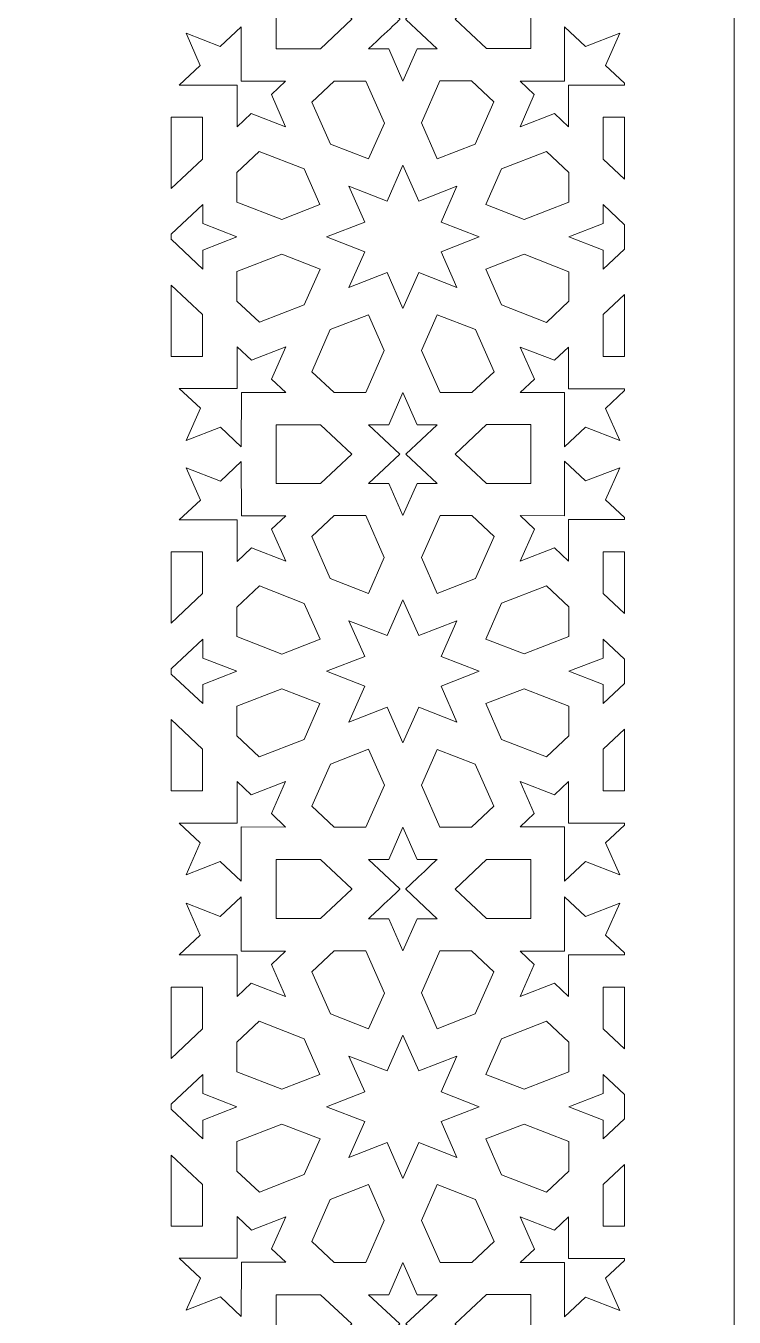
# Model space of a CAD drawing. Header units: millimetres. Extents: x -167 to 167, y -425 to 425.
# Drawn here: x 64.3 to 167, y 95.7 to 282.9 of the extents above; entities that cross this region are included whole.
import ezdxf

# ---------------------------------------------------------------- set-up
doc = ezdxf.new("R2010")
doc.units = ezdxf.units.MM
doc.header["$MEASUREMENT"] = 0
doc.layers.add('Layer 1', color=18, linetype='Continuous', true_color=0x000000)

msp = doc.modelspace()

# ---------------------------------------------------------------- linework, layer by layer
at = {"layer": 'Layer 1', "color": 250, "lineweight": 9, "true_color": 0x333333}
msp.add_lwpolyline([(-167.02, -424.72), (167.02, -424.72), (167.02, 424.72), (-167.02, 424.72)], close=True, dxfattribs=at)
for points, knots in [([(116.94, 287.99), (116.94, 287.99), (118.99, 292.47), (118.99, 292.47), (118.99, 292.47), (121.05, 287.99), (121.05, 287.99), (121.05, 287.99), (123.97, 287.99), (123.97, 287.99), (123.97, 287.99), (119.42, 283.89), (119.42, 283.89), (119.42, 283.89), (119.45, 283.86), (119.45, 283.86), (119.45, 283.86), (119.42, 283.83), (119.42, 283.83), (119.42, 283.83), (123.97, 279.56), (123.97, 279.56), (123.97, 279.56), (121.05, 279.56), (121.05, 279.56), (121.05, 279.56), (118.99, 274.9), (118.99, 274.9), (118.99, 274.9), (116.94, 279.56), (116.94, 279.56), (116.94, 279.56), (114.02, 279.56), (114.02, 279.56), (114.02, 279.56), (118.57, 283.83), (118.58, 283.83), (118.58, 283.83), (118.55, 283.86), (118.55, 283.86), (118.55, 283.86), (118.58, 283.89), (118.57, 283.89), (118.57, 283.89), (114.02, 287.99), (114.02, 287.99), (114.02, 287.99), (116.94, 287.99), (116.94, 287.99)], [0, 0, 0, 0, 0.045455, 0.045455, 0.045455, 0.090909, 0.090909, 0.090909, 0.136364, 0.136364, 0.136364, 0.272727, 0.272727, 0.272727, 0.318182, 0.318182, 0.318182, 0.454545, 0.454545, 0.454545, 0.5, 0.5, 0.5, 0.545455, 0.545455, 0.545455, 0.590909, 0.590909, 0.590909, 0.636364, 0.636364, 0.636364, 0.681818, 0.681818, 0.681818, 0.772727, 0.772727, 0.772727, 0.818182, 0.818182, 0.818182, 0.909091, 0.909091, 0.909091, 0.954545, 0.954545, 0.954545, 1, 1, 1, 1]), ([(107.07, 287.99), (107.07, 287.99), (111.61, 283.89), (111.61, 283.89), (111.61, 283.89), (111.58, 283.86), (111.58, 283.86), (111.58, 283.86), (111.61, 283.84), (111.61, 283.84), (111.61, 283.84), (107.07, 279.56), (107.07, 279.56), (107.07, 279.56), (100.62, 279.56), (100.62, 279.56), (100.62, 279.56), (100.62, 287.99), (100.62, 287.99), (100.62, 287.99), (107.07, 287.99), (107.07, 287.99)], [0, 0, 0, 0, 0.142857, 0.142857, 0.142857, 0.285714, 0.285714, 0.285714, 0.428571, 0.428571, 0.428571, 0.571429, 0.571429, 0.571429, 0.714286, 0.714286, 0.714286, 0.857143, 0.857143, 0.857143, 1, 1, 1, 1]), ([(131.11, 287.97), (131.11, 287.97), (137.56, 287.97), (137.56, 287.97), (137.56, 287.97), (137.56, 279.59), (137.56, 279.59), (137.56, 279.59), (131.11, 279.59), (131.11, 279.59), (131.11, 279.59), (126.57, 283.86), (126.57, 283.86), (126.57, 283.86), (131.11, 287.97), (131.11, 287.97)], [0, 0, 0, 0, 0.2, 0.2, 0.2, 0.4, 0.4, 0.4, 0.6, 0.6, 0.6, 0.8, 0.8, 0.8, 1, 1, 1, 1]), ([(89.61, 277.16), (89.61, 277.16), (87.56, 281.83), (87.56, 281.83), (87.56, 281.83), (92.52, 279.89), (92.52, 279.89), (92.52, 279.89), (95.56, 282.74), (95.56, 282.74), (95.56, 282.74), (95.57, 274.87), (95.57, 274.87), (95.57, 274.87), (102, 274.87), (102, 274.87), (102, 274.87), (99.94, 272.94), (99.94, 272.94), (99.94, 272.94), (102, 268.27), (102, 268.27), (102, 268.27), (97.03, 270.21), (97.03, 270.21), (97.03, 270.21), (94.97, 268.27), (94.97, 268.27), (94.97, 268.27), (94.97, 274.31), (94.97, 274.31), (94.97, 274.31), (86.57, 274.3), (86.57, 274.3), (86.57, 274.3), (89.61, 277.16), (89.61, 277.16)], [0, 0, 0, 0, 0.083333, 0.083333, 0.083333, 0.166667, 0.166667, 0.166667, 0.25, 0.25, 0.25, 0.333333, 0.333333, 0.333333, 0.416667, 0.416667, 0.416667, 0.5, 0.5, 0.5, 0.583333, 0.583333, 0.583333, 0.666667, 0.666667, 0.666667, 0.75, 0.75, 0.75, 0.833333, 0.833333, 0.833333, 0.916667, 0.916667, 0.916667, 1, 1, 1, 1]), ([(142.43, 274.87), (142.43, 274.87), (142.43, 282.74), (142.43, 282.74), (142.43, 282.74), (145.47, 279.89), (145.47, 279.89), (145.47, 279.89), (150.44, 281.82), (150.44, 281.82), (150.44, 281.82), (148.38, 277.16), (148.38, 277.16), (148.38, 277.16), (151.12, 274.59), (151.12, 274.59), (151.12, 274.59), (151.12, 274.3), (151.12, 274.3), (151.12, 274.3), (143.02, 274.3), (143.02, 274.3), (143.02, 274.3), (143.03, 268.27), (143.03, 268.27), (143.03, 268.27), (140.96, 270.2), (140.96, 270.2), (140.96, 270.2), (136, 268.27), (136, 268.27), (136, 268.27), (138.05, 272.93), (138.05, 272.93), (138.05, 272.93), (135.99, 274.87), (135.99, 274.87), (135.99, 274.87), (142.43, 274.87), (142.43, 274.87)], [0, 0, 0, 0, 0.076923, 0.076923, 0.076923, 0.153846, 0.153846, 0.153846, 0.230769, 0.230769, 0.230769, 0.307692, 0.307692, 0.307692, 0.384615, 0.384615, 0.384615, 0.461538, 0.461538, 0.461538, 0.538462, 0.538462, 0.538462, 0.615385, 0.615385, 0.615385, 0.692308, 0.692308, 0.692308, 0.769231, 0.769231, 0.769231, 0.846154, 0.846154, 0.846154, 0.923077, 0.923077, 0.923077, 1, 1, 1, 1]), ([(109.03, 274.88), (109.03, 274.88), (113.63, 274.88), (113.63, 274.88), (113.63, 274.88), (116.32, 268.78), (116.32, 268.78), (116.32, 268.78), (114.03, 263.6), (114.03, 263.6), (114.03, 263.6), (108.5, 265.75), (108.5, 265.75), (108.5, 265.75), (105.8, 271.85), (105.8, 271.85), (105.8, 271.85), (109.03, 274.88), (109.03, 274.88)], [0, 0, 0, 0, 0.166667, 0.166667, 0.166667, 0.333333, 0.333333, 0.333333, 0.5, 0.5, 0.5, 0.666667, 0.666667, 0.666667, 0.833333, 0.833333, 0.833333, 1, 1, 1, 1]), ([(124.37, 274.92), (124.37, 274.92), (128.94, 274.92), (128.94, 274.92), (128.94, 274.92), (132.19, 271.87), (132.19, 271.87), (132.19, 271.87), (129.5, 265.76), (129.5, 265.76), (129.5, 265.76), (123.98, 263.62), (123.98, 263.62), (123.98, 263.62), (121.68, 268.82), (121.68, 268.82), (121.68, 268.82), (124.37, 274.92), (124.37, 274.92)], [0, 0, 0, 0, 0.166667, 0.166667, 0.166667, 0.333333, 0.333333, 0.333333, 0.5, 0.5, 0.5, 0.666667, 0.666667, 0.666667, 0.833333, 0.833333, 0.833333, 1, 1, 1, 1]), ([(89.97, 269.64), (89.97, 269.64), (89.97, 263.58), (89.97, 263.58), (89.97, 263.58), (85.42, 259.31), (85.42, 259.31), (85.42, 259.31), (85.42, 269.64), (85.42, 269.64), (85.42, 269.64), (89.97, 269.64), (89.97, 269.64)], [0, 0, 0, 0, 0.25, 0.25, 0.25, 0.5, 0.5, 0.5, 0.75, 0.75, 0.75, 1, 1, 1, 1]), ([(151.12, 269.64), (151.12, 269.64), (151.12, 260.68), (151.12, 260.68), (151.12, 260.68), (148.02, 263.58), (148.02, 263.58), (148.02, 263.58), (148.02, 269.64), (148.02, 269.64), (148.02, 269.64), (151.12, 269.64), (151.12, 269.64)], [0, 0, 0, 0, 0.25, 0.25, 0.25, 0.5, 0.5, 0.5, 0.75, 0.75, 0.75, 1, 1, 1, 1]), ([(98.19, 264.69), (98.19, 264.69), (104.68, 262.17), (104.68, 262.17), (104.68, 262.17), (106.97, 256.98), (106.97, 256.98), (106.97, 256.98), (101.43, 254.83), (101.43, 254.83), (101.43, 254.83), (94.94, 257.35), (94.94, 257.35), (94.94, 257.35), (94.94, 261.64), (94.94, 261.64), (94.94, 261.64), (98.19, 264.69), (98.19, 264.69)], [0, 0, 0, 0, 0.166667, 0.166667, 0.166667, 0.333333, 0.333333, 0.333333, 0.5, 0.5, 0.5, 0.666667, 0.666667, 0.666667, 0.833333, 0.833333, 0.833333, 1, 1, 1, 1]), ([(133.31, 262.17), (133.31, 262.17), (139.81, 264.7), (139.81, 264.7), (139.81, 264.7), (143.06, 261.65), (143.06, 261.65), (143.06, 261.65), (143.06, 257.36), (143.06, 257.36), (143.06, 257.36), (136.56, 254.83), (136.56, 254.83), (136.56, 254.83), (131.02, 256.99), (131.02, 256.99), (131.02, 256.99), (133.31, 262.17), (133.31, 262.17)], [0, 0, 0, 0, 0.166667, 0.166667, 0.166667, 0.333333, 0.333333, 0.333333, 0.5, 0.5, 0.5, 0.666667, 0.666667, 0.666667, 0.833333, 0.833333, 0.833333, 1, 1, 1, 1]), ([(113.47, 254.46), (113.47, 254.46), (111.18, 259.65), (111.18, 259.65), (111.18, 259.65), (116.71, 257.5), (116.71, 257.5), (116.71, 257.5), (119, 262.69), (119, 262.69), (119, 262.69), (121.29, 257.5), (121.29, 257.5), (121.29, 257.5), (126.82, 259.65), (126.82, 259.65), (126.82, 259.65), (124.53, 254.46), (124.53, 254.46), (124.53, 254.46), (130.06, 252.31), (130.06, 252.31), (130.06, 252.31), (124.54, 250.16), (124.54, 250.16), (124.54, 250.16), (126.83, 244.97), (126.83, 244.97), (126.83, 244.97), (121.29, 247.12), (121.29, 247.12), (121.29, 247.12), (119, 241.92), (119, 241.92), (119, 241.92), (116.71, 247.12), (116.71, 247.12), (116.71, 247.12), (111.18, 244.97), (111.18, 244.97), (111.18, 244.97), (113.47, 250.16), (113.47, 250.16), (113.47, 250.16), (107.94, 252.31), (107.94, 252.31), (107.94, 252.31), (113.47, 254.46), (113.47, 254.46)], [0, 0, 0, 0, 0.0625, 0.0625, 0.0625, 0.125, 0.125, 0.125, 0.1875, 0.1875, 0.1875, 0.25, 0.25, 0.25, 0.3125, 0.3125, 0.3125, 0.375, 0.375, 0.375, 0.4375, 0.4375, 0.4375, 0.5, 0.5, 0.5, 0.5625, 0.5625, 0.5625, 0.625, 0.625, 0.625, 0.6875, 0.6875, 0.6875, 0.75, 0.75, 0.75, 0.8125, 0.8125, 0.8125, 0.875, 0.875, 0.875, 0.9375, 0.9375, 0.9375, 1, 1, 1, 1]), ([(85.43, 252.7), (85.43, 252.7), (89.98, 256.98), (89.98, 256.98), (89.98, 256.98), (89.98, 254.24), (89.98, 254.24), (89.98, 254.24), (94.95, 252.31), (94.95, 252.31), (94.95, 252.31), (89.98, 250.38), (89.98, 250.38), (89.98, 250.38), (89.98, 247.64), (89.98, 247.64), (89.98, 247.64), (85.44, 251.91), (85.44, 251.91), (85.44, 251.91), (85.42, 251.9), (85.42, 251.9), (85.42, 251.9), (85.42, 252.72), (85.42, 252.72), (85.42, 252.72), (85.43, 252.7), (85.43, 252.7)], [0, 0, 0, 0, 0.111111, 0.111111, 0.111111, 0.222222, 0.222222, 0.222222, 0.333333, 0.333333, 0.333333, 0.444444, 0.444444, 0.444444, 0.555556, 0.555556, 0.555556, 0.666667, 0.666667, 0.666667, 0.777778, 0.777778, 0.777778, 0.888889, 0.888889, 0.888889, 1, 1, 1, 1]), ([(148.03, 254.24), (148.03, 254.24), (148.03, 256.98), (148.03, 256.98), (148.03, 256.98), (151.12, 254.07), (151.12, 254.07), (151.12, 254.07), (151.12, 250.54), (151.12, 250.54), (151.12, 250.54), (148.03, 247.64), (148.03, 247.64), (148.03, 247.64), (148.03, 250.38), (148.03, 250.38), (148.03, 250.38), (143.06, 252.31), (143.06, 252.31), (143.06, 252.31), (148.03, 254.24), (148.03, 254.24)], [0, 0, 0, 0, 0.142857, 0.142857, 0.142857, 0.285714, 0.285714, 0.285714, 0.428571, 0.428571, 0.428571, 0.571429, 0.571429, 0.571429, 0.714286, 0.714286, 0.714286, 0.857143, 0.857143, 0.857143, 1, 1, 1, 1]), ([(101.45, 249.79), (101.45, 249.79), (106.99, 247.64), (106.99, 247.64), (106.99, 247.64), (104.7, 242.46), (104.7, 242.46), (104.7, 242.46), (98.2, 239.93), (98.2, 239.93), (98.2, 239.93), (94.95, 242.98), (94.95, 242.98), (94.95, 242.98), (94.95, 247.27), (94.95, 247.27), (94.95, 247.27), (101.45, 249.79), (101.45, 249.79)], [0, 0, 0, 0, 0.166667, 0.166667, 0.166667, 0.333333, 0.333333, 0.333333, 0.5, 0.5, 0.5, 0.666667, 0.666667, 0.666667, 0.833333, 0.833333, 0.833333, 1, 1, 1, 1]), ([(136.56, 249.78), (136.56, 249.78), (143.06, 247.25), (143.06, 247.25), (143.06, 247.25), (143.06, 242.97), (143.06, 242.97), (143.06, 242.97), (139.81, 239.91), (139.81, 239.91), (139.81, 239.91), (133.31, 242.44), (133.31, 242.44), (133.31, 242.44), (131.02, 247.63), (131.02, 247.63), (131.02, 247.63), (136.56, 249.78), (136.56, 249.78)], [0, 0, 0, 0, 0.166667, 0.166667, 0.166667, 0.333333, 0.333333, 0.333333, 0.5, 0.5, 0.5, 0.666667, 0.666667, 0.666667, 0.833333, 0.833333, 0.833333, 1, 1, 1, 1]), ([(89.97, 241.03), (89.97, 241.03), (89.97, 234.97), (89.97, 234.97), (89.97, 234.97), (85.42, 234.97), (85.42, 234.97), (85.42, 234.97), (85.42, 245.3), (85.42, 245.3), (85.42, 245.3), (89.97, 241.03), (89.97, 241.03)], [0, 0, 0, 0, 0.25, 0.25, 0.25, 0.5, 0.5, 0.5, 0.75, 0.75, 0.75, 1, 1, 1, 1]), ([(151.12, 243.93), (151.12, 243.93), (151.12, 234.97), (151.12, 234.97), (151.12, 234.97), (148.02, 234.97), (148.02, 234.97), (148.02, 234.97), (148.02, 241.03), (148.02, 241.03), (148.02, 241.03), (151.12, 243.93), (151.12, 243.93)], [0, 0, 0, 0, 0.25, 0.25, 0.25, 0.5, 0.5, 0.5, 0.75, 0.75, 0.75, 1, 1, 1, 1]), ([(108.48, 238.86), (108.48, 238.86), (114.02, 241.01), (114.02, 241.01), (114.02, 241.01), (116.31, 235.83), (116.31, 235.83), (116.31, 235.83), (113.62, 229.73), (113.62, 229.73), (113.62, 229.73), (109.02, 229.73), (109.02, 229.73), (109.02, 229.73), (105.79, 232.76), (105.79, 232.76), (105.79, 232.76), (108.48, 238.86), (108.48, 238.86)], [0, 0, 0, 0, 0.166667, 0.166667, 0.166667, 0.333333, 0.333333, 0.333333, 0.5, 0.5, 0.5, 0.666667, 0.666667, 0.666667, 0.833333, 0.833333, 0.833333, 1, 1, 1, 1]), ([(123.98, 241.01), (123.98, 241.01), (129.51, 238.86), (129.51, 238.86), (129.51, 238.86), (132.21, 232.76), (132.21, 232.76), (132.21, 232.76), (128.98, 229.73), (128.98, 229.73), (128.98, 229.73), (124.38, 229.73), (124.38, 229.73), (124.38, 229.73), (121.69, 235.83), (121.69, 235.83), (121.69, 235.83), (123.98, 241.01), (123.98, 241.01)], [0, 0, 0, 0, 0.166667, 0.166667, 0.166667, 0.333333, 0.333333, 0.333333, 0.5, 0.5, 0.5, 0.666667, 0.666667, 0.666667, 0.833333, 0.833333, 0.833333, 1, 1, 1, 1]), ([(94.99, 230.33), (94.99, 230.33), (94.99, 236.37), (94.99, 236.37), (94.99, 236.37), (97.05, 234.43), (97.05, 234.43), (97.05, 234.43), (102.02, 236.36), (102.02, 236.36), (102.02, 236.36), (99.96, 231.7), (99.96, 231.7), (99.96, 231.7), (102.02, 229.76), (102.02, 229.76), (102.02, 229.76), (95.59, 229.77), (95.59, 229.77), (95.59, 229.77), (95.58, 221.89), (95.58, 221.89), (95.58, 221.89), (92.55, 224.74), (92.55, 224.74), (92.55, 224.74), (87.58, 222.81), (87.58, 222.81), (87.58, 222.81), (89.64, 227.47), (89.64, 227.47), (89.64, 227.47), (86.59, 230.33), (86.59, 230.33), (86.59, 230.33), (94.99, 230.33), (94.99, 230.33)], [0, 0, 0, 0, 0.083333, 0.083333, 0.083333, 0.166667, 0.166667, 0.166667, 0.25, 0.25, 0.25, 0.333333, 0.333333, 0.333333, 0.416667, 0.416667, 0.416667, 0.5, 0.5, 0.5, 0.583333, 0.583333, 0.583333, 0.666667, 0.666667, 0.666667, 0.75, 0.75, 0.75, 0.833333, 0.833333, 0.833333, 0.916667, 0.916667, 0.916667, 1, 1, 1, 1]), ([(138.06, 231.67), (138.06, 231.67), (136, 236.34), (136, 236.34), (136, 236.34), (140.97, 234.41), (140.97, 234.41), (140.97, 234.41), (143.03, 236.34), (143.03, 236.34), (143.03, 236.34), (143.03, 230.3), (143.03, 230.3), (143.03, 230.3), (151.12, 230.3), (151.12, 230.3), (151.12, 230.3), (151.12, 230.02), (151.12, 230.02), (151.12, 230.02), (148.38, 227.44), (148.38, 227.44), (148.38, 227.44), (150.43, 222.78), (150.43, 222.78), (150.43, 222.78), (145.47, 224.71), (145.47, 224.71), (145.47, 224.71), (142.42, 221.85), (142.42, 221.85), (142.42, 221.85), (142.43, 229.74), (142.43, 229.74), (142.43, 229.74), (136, 229.74), (136, 229.74), (136, 229.74), (138.06, 231.67), (138.06, 231.67)], [0, 0, 0, 0, 0.076923, 0.076923, 0.076923, 0.153846, 0.153846, 0.153846, 0.230769, 0.230769, 0.230769, 0.307692, 0.307692, 0.307692, 0.384615, 0.384615, 0.384615, 0.461538, 0.461538, 0.461538, 0.538462, 0.538462, 0.538462, 0.615385, 0.615385, 0.615385, 0.692308, 0.692308, 0.692308, 0.769231, 0.769231, 0.769231, 0.846154, 0.846154, 0.846154, 0.923077, 0.923077, 0.923077, 1, 1, 1, 1]), ([(116.94, 225.06), (116.94, 225.06), (118.99, 229.73), (118.99, 229.73), (118.99, 229.73), (121.05, 225.06), (121.05, 225.06), (121.05, 225.06), (123.97, 225.06), (123.97, 225.06), (123.97, 225.06), (119.44, 220.82), (119.44, 220.82), (119.44, 220.82), (123.97, 216.57), (123.97, 216.57), (123.97, 216.57), (121.05, 216.57), (121.05, 216.57), (121.05, 216.57), (118.99, 211.91), (118.99, 211.91), (118.99, 211.91), (116.94, 216.57), (116.94, 216.57), (116.94, 216.57), (114.02, 216.57), (114.02, 216.57), (114.02, 216.57), (118.55, 220.82), (118.55, 220.82), (118.55, 220.82), (114.02, 225.06), (114.02, 225.06), (114.02, 225.06), (116.94, 225.06), (116.94, 225.06)], [0, 0, 0, 0, 0.083333, 0.083333, 0.083333, 0.166667, 0.166667, 0.166667, 0.25, 0.25, 0.25, 0.333333, 0.333333, 0.333333, 0.416667, 0.416667, 0.416667, 0.5, 0.5, 0.5, 0.583333, 0.583333, 0.583333, 0.666667, 0.666667, 0.666667, 0.75, 0.75, 0.75, 0.833333, 0.833333, 0.833333, 0.916667, 0.916667, 0.916667, 1, 1, 1, 1]), ([(107.07, 225.06), (107.07, 225.06), (111.59, 220.82), (111.59, 220.82), (111.59, 220.82), (107.07, 216.57), (107.07, 216.57), (107.07, 216.57), (100.61, 216.57), (100.61, 216.57), (100.61, 216.57), (100.61, 225.06), (100.61, 225.06), (100.61, 225.06), (107.07, 225.06), (107.07, 225.06)], [0, 0, 0, 0, 0.2, 0.2, 0.2, 0.4, 0.4, 0.4, 0.6, 0.6, 0.6, 0.8, 0.8, 0.8, 1, 1, 1, 1]), ([(131.1, 225.09), (131.1, 225.09), (137.55, 225.09), (137.55, 225.09), (137.55, 225.09), (137.55, 216.55), (137.55, 216.55), (137.55, 216.55), (131.1, 216.55), (131.1, 216.55), (131.1, 216.55), (126.56, 220.81), (126.56, 220.81), (126.56, 220.81), (126.57, 220.82), (126.56, 220.82), (126.56, 220.82), (131.1, 225.09), (131.1, 225.09)], [0, 0, 0, 0, 0.142857, 0.142857, 0.142857, 0.285714, 0.285714, 0.285714, 0.428571, 0.428571, 0.428571, 0.571429, 0.571429, 0.571429, 0.857143, 0.857143, 0.857143, 1, 1, 1, 1]), ([(89.64, 214.16), (89.64, 214.16), (87.58, 218.83), (87.58, 218.83), (87.58, 218.83), (92.55, 216.89), (92.55, 216.89), (92.55, 216.89), (95.58, 219.75), (95.58, 219.75), (95.58, 219.75), (95.59, 211.87), (95.59, 211.87), (95.59, 211.87), (102.02, 211.87), (102.02, 211.87), (102.02, 211.87), (99.96, 209.94), (99.96, 209.94), (99.96, 209.94), (102.02, 205.28), (102.02, 205.28), (102.02, 205.28), (97.05, 207.21), (97.05, 207.21), (97.05, 207.21), (94.99, 205.27), (94.99, 205.27), (94.99, 205.27), (94.99, 211.31), (94.99, 211.31), (94.99, 211.31), (86.59, 211.3), (86.59, 211.3), (86.59, 211.3), (89.64, 214.16), (89.64, 214.16)], [0, 0, 0, 0, 0.083333, 0.083333, 0.083333, 0.166667, 0.166667, 0.166667, 0.25, 0.25, 0.25, 0.333333, 0.333333, 0.333333, 0.416667, 0.416667, 0.416667, 0.5, 0.5, 0.5, 0.583333, 0.583333, 0.583333, 0.666667, 0.666667, 0.666667, 0.75, 0.75, 0.75, 0.833333, 0.833333, 0.833333, 0.916667, 0.916667, 0.916667, 1, 1, 1, 1]), ([(142.43, 211.89), (142.43, 211.89), (142.42, 219.78), (142.42, 219.78), (142.42, 219.78), (145.47, 216.92), (145.47, 216.92), (145.47, 216.92), (150.43, 218.85), (150.43, 218.85), (150.43, 218.85), (148.38, 214.19), (148.38, 214.19), (148.38, 214.19), (151.12, 211.62), (151.12, 211.62), (151.12, 211.62), (151.12, 211.34), (151.12, 211.34), (151.12, 211.34), (143.03, 211.33), (143.03, 211.33), (143.03, 211.33), (143.03, 205.29), (143.03, 205.29), (143.03, 205.29), (140.97, 207.23), (140.97, 207.23), (140.97, 207.23), (136, 205.3), (136, 205.3), (136, 205.3), (138.06, 209.96), (138.06, 209.96), (138.06, 209.96), (136, 211.9), (136, 211.9), (136, 211.9), (142.43, 211.89), (142.43, 211.89)], [0, 0, 0, 0, 0.076923, 0.076923, 0.076923, 0.153846, 0.153846, 0.153846, 0.230769, 0.230769, 0.230769, 0.307692, 0.307692, 0.307692, 0.384615, 0.384615, 0.384615, 0.461538, 0.461538, 0.461538, 0.538462, 0.538462, 0.538462, 0.615385, 0.615385, 0.615385, 0.692308, 0.692308, 0.692308, 0.769231, 0.769231, 0.769231, 0.846154, 0.846154, 0.846154, 0.923077, 0.923077, 0.923077, 1, 1, 1, 1]), ([(109.02, 211.91), (109.02, 211.91), (113.62, 211.91), (113.62, 211.91), (113.62, 211.91), (116.31, 205.81), (116.31, 205.81), (116.31, 205.81), (114.02, 200.62), (114.02, 200.62), (114.02, 200.62), (108.48, 202.78), (108.48, 202.78), (108.48, 202.78), (105.79, 208.88), (105.79, 208.88), (105.79, 208.88), (109.02, 211.91), (109.02, 211.91)], [0, 0, 0, 0, 0.166667, 0.166667, 0.166667, 0.333333, 0.333333, 0.333333, 0.5, 0.5, 0.5, 0.666667, 0.666667, 0.666667, 0.833333, 0.833333, 0.833333, 1, 1, 1, 1]), ([(124.38, 211.91), (124.38, 211.91), (128.98, 211.91), (128.98, 211.91), (128.98, 211.91), (132.21, 208.88), (132.21, 208.88), (132.21, 208.88), (129.51, 202.78), (129.51, 202.78), (129.51, 202.78), (123.98, 200.62), (123.98, 200.62), (123.98, 200.62), (121.69, 205.81), (121.69, 205.81), (121.69, 205.81), (124.38, 211.91), (124.38, 211.91)], [0, 0, 0, 0, 0.166667, 0.166667, 0.166667, 0.333333, 0.333333, 0.333333, 0.5, 0.5, 0.5, 0.666667, 0.666667, 0.666667, 0.833333, 0.833333, 0.833333, 1, 1, 1, 1]), ([(89.97, 206.67), (89.97, 206.67), (89.97, 200.6), (89.97, 200.6), (89.97, 200.6), (85.42, 196.33), (85.42, 196.33), (85.42, 196.33), (85.42, 206.67), (85.42, 206.67), (85.42, 206.67), (89.97, 206.67), (89.97, 206.67)], [0, 0, 0, 0, 0.25, 0.25, 0.25, 0.5, 0.5, 0.5, 0.75, 0.75, 0.75, 1, 1, 1, 1]), ([(151.12, 206.67), (151.12, 206.67), (151.12, 197.7), (151.12, 197.7), (151.12, 197.7), (148.02, 200.6), (148.02, 200.6), (148.02, 200.6), (148.02, 206.67), (148.02, 206.67), (148.02, 206.67), (151.12, 206.67), (151.12, 206.67)], [0, 0, 0, 0, 0.25, 0.25, 0.25, 0.5, 0.5, 0.5, 0.75, 0.75, 0.75, 1, 1, 1, 1]), ([(98.2, 201.71), (98.2, 201.71), (104.7, 199.18), (104.7, 199.18), (104.7, 199.18), (106.99, 193.99), (106.99, 193.99), (106.99, 193.99), (101.45, 191.84), (101.45, 191.84), (101.45, 191.84), (94.95, 194.37), (94.95, 194.37), (94.95, 194.37), (94.95, 198.65), (94.95, 198.65), (94.95, 198.65), (98.2, 201.71), (98.2, 201.71)], [0, 0, 0, 0, 0.166667, 0.166667, 0.166667, 0.333333, 0.333333, 0.333333, 0.5, 0.5, 0.5, 0.666667, 0.666667, 0.666667, 0.833333, 0.833333, 0.833333, 1, 1, 1, 1]), ([(133.31, 199.2), (133.31, 199.2), (139.81, 201.72), (139.81, 201.72), (139.81, 201.72), (143.06, 198.67), (143.06, 198.67), (143.06, 198.67), (143.06, 194.38), (143.06, 194.38), (143.06, 194.38), (136.56, 191.86), (136.56, 191.86), (136.56, 191.86), (131.02, 194.01), (131.02, 194.01), (131.02, 194.01), (133.31, 199.2), (133.31, 199.2)], [0, 0, 0, 0, 0.166667, 0.166667, 0.166667, 0.333333, 0.333333, 0.333333, 0.5, 0.5, 0.5, 0.666667, 0.666667, 0.666667, 0.833333, 0.833333, 0.833333, 1, 1, 1, 1]), ([(113.47, 191.48), (113.47, 191.48), (111.18, 196.67), (111.18, 196.67), (111.18, 196.67), (116.71, 194.52), (116.71, 194.52), (116.71, 194.52), (119, 199.71), (119, 199.71), (119, 199.71), (121.29, 194.52), (121.29, 194.52), (121.29, 194.52), (126.83, 196.67), (126.83, 196.67), (126.83, 196.67), (124.54, 191.48), (124.54, 191.48), (124.54, 191.48), (130.06, 189.33), (130.06, 189.33), (130.06, 189.33), (124.53, 187.18), (124.53, 187.18), (124.53, 187.18), (126.82, 181.98), (126.82, 181.98), (126.82, 181.98), (121.29, 184.13), (121.29, 184.13), (121.29, 184.13), (119, 178.94), (119, 178.94), (119, 178.94), (116.71, 184.13), (116.71, 184.13), (116.71, 184.13), (111.18, 181.98), (111.18, 181.98), (111.18, 181.98), (113.47, 187.18), (113.47, 187.18), (113.47, 187.18), (107.94, 189.33), (107.94, 189.33), (107.94, 189.33), (113.47, 191.48), (113.47, 191.48)], [0, 0, 0, 0, 0.0625, 0.0625, 0.0625, 0.125, 0.125, 0.125, 0.1875, 0.1875, 0.1875, 0.25, 0.25, 0.25, 0.3125, 0.3125, 0.3125, 0.375, 0.375, 0.375, 0.4375, 0.4375, 0.4375, 0.5, 0.5, 0.5, 0.5625, 0.5625, 0.5625, 0.625, 0.625, 0.625, 0.6875, 0.6875, 0.6875, 0.75, 0.75, 0.75, 0.8125, 0.8125, 0.8125, 0.875, 0.875, 0.875, 0.9375, 0.9375, 0.9375, 1, 1, 1, 1]), ([(85.44, 189.73), (85.44, 189.73), (89.98, 194), (89.98, 194), (89.98, 194), (89.98, 191.26), (89.98, 191.26), (89.98, 191.26), (94.95, 189.33), (94.95, 189.33), (94.95, 189.33), (89.98, 187.4), (89.98, 187.4), (89.98, 187.4), (89.98, 184.66), (89.98, 184.66), (89.98, 184.66), (85.43, 188.93), (85.43, 188.93), (85.43, 188.93), (85.42, 188.92), (85.42, 188.92), (85.42, 188.92), (85.42, 189.74), (85.42, 189.74), (85.42, 189.74), (85.44, 189.73), (85.44, 189.73)], [0, 0, 0, 0, 0.111111, 0.111111, 0.111111, 0.222222, 0.222222, 0.222222, 0.333333, 0.333333, 0.333333, 0.444444, 0.444444, 0.444444, 0.555556, 0.555556, 0.555556, 0.666667, 0.666667, 0.666667, 0.777778, 0.777778, 0.777778, 0.888889, 0.888889, 0.888889, 1, 1, 1, 1]), ([(148.03, 191.26), (148.03, 191.26), (148.03, 194), (148.03, 194), (148.03, 194), (151.12, 191.09), (151.12, 191.09), (151.12, 191.09), (151.12, 187.56), (151.12, 187.56), (151.12, 187.56), (148.03, 184.66), (148.03, 184.66), (148.03, 184.66), (148.03, 187.4), (148.03, 187.4), (148.03, 187.4), (143.06, 189.33), (143.06, 189.33), (143.06, 189.33), (148.03, 191.26), (148.03, 191.26)], [0, 0, 0, 0, 0.142857, 0.142857, 0.142857, 0.285714, 0.285714, 0.285714, 0.428571, 0.428571, 0.428571, 0.571429, 0.571429, 0.571429, 0.714286, 0.714286, 0.714286, 0.857143, 0.857143, 0.857143, 1, 1, 1, 1]), ([(101.43, 186.81), (101.43, 186.81), (106.97, 184.66), (106.97, 184.66), (106.97, 184.66), (104.68, 179.47), (104.68, 179.47), (104.68, 179.47), (98.19, 176.94), (98.19, 176.94), (98.19, 176.94), (94.94, 180), (94.94, 180), (94.94, 180), (94.94, 184.28), (94.94, 184.28), (94.94, 184.28), (101.43, 186.81), (101.43, 186.81)], [0, 0, 0, 0, 0.166667, 0.166667, 0.166667, 0.333333, 0.333333, 0.333333, 0.5, 0.5, 0.5, 0.666667, 0.666667, 0.666667, 0.833333, 0.833333, 0.833333, 1, 1, 1, 1]), ([(136.56, 186.8), (136.56, 186.8), (143.06, 184.27), (143.06, 184.27), (143.06, 184.27), (143.06, 179.99), (143.06, 179.99), (143.06, 179.99), (139.81, 176.93), (139.81, 176.93), (139.81, 176.93), (133.31, 179.46), (133.31, 179.46), (133.31, 179.46), (131.02, 184.65), (131.02, 184.65), (131.02, 184.65), (136.56, 186.8), (136.56, 186.8)], [0, 0, 0, 0, 0.166667, 0.166667, 0.166667, 0.333333, 0.333333, 0.333333, 0.5, 0.5, 0.5, 0.666667, 0.666667, 0.666667, 0.833333, 0.833333, 0.833333, 1, 1, 1, 1]), ([(89.97, 178.05), (89.97, 178.05), (89.97, 171.99), (89.97, 171.99), (89.97, 171.99), (85.42, 171.99), (85.42, 171.99), (85.42, 171.99), (85.42, 182.33), (85.42, 182.33), (85.42, 182.33), (89.97, 178.05), (89.97, 178.05)], [0, 0, 0, 0, 0.25, 0.25, 0.25, 0.5, 0.5, 0.5, 0.75, 0.75, 0.75, 1, 1, 1, 1]), ([(151.12, 180.96), (151.12, 180.96), (151.12, 171.99), (151.12, 171.99), (151.12, 171.99), (148.02, 171.99), (148.02, 171.99), (148.02, 171.99), (148.02, 178.05), (148.02, 178.05), (148.02, 178.05), (151.12, 180.96), (151.12, 180.96)], [0, 0, 0, 0, 0.25, 0.25, 0.25, 0.5, 0.5, 0.5, 0.75, 0.75, 0.75, 1, 1, 1, 1]), ([(108.5, 175.89), (108.5, 175.89), (114.03, 178.04), (114.03, 178.04), (114.03, 178.04), (116.32, 172.85), (116.32, 172.85), (116.32, 172.85), (113.63, 166.75), (113.63, 166.75), (113.63, 166.75), (109.03, 166.75), (109.03, 166.75), (109.03, 166.75), (105.8, 169.78), (105.8, 169.78), (105.8, 169.78), (108.5, 175.89), (108.5, 175.89)], [0, 0, 0, 0, 0.166667, 0.166667, 0.166667, 0.333333, 0.333333, 0.333333, 0.5, 0.5, 0.5, 0.666667, 0.666667, 0.666667, 0.833333, 0.833333, 0.833333, 1, 1, 1, 1]), ([(123.98, 178.02), (123.98, 178.02), (129.5, 175.87), (129.5, 175.87), (129.5, 175.87), (132.19, 169.77), (132.19, 169.77), (132.19, 169.77), (128.94, 166.72), (128.94, 166.72), (128.94, 166.72), (124.37, 166.72), (124.37, 166.72), (124.37, 166.72), (121.68, 172.82), (121.68, 172.82), (121.68, 172.82), (123.98, 178.02), (123.98, 178.02)], [0, 0, 0, 0, 0.166667, 0.166667, 0.166667, 0.333333, 0.333333, 0.333333, 0.5, 0.5, 0.5, 0.666667, 0.666667, 0.666667, 0.833333, 0.833333, 0.833333, 1, 1, 1, 1]), ([(94.97, 167.33), (94.97, 167.33), (94.97, 173.37), (94.97, 173.37), (94.97, 173.37), (97.03, 171.43), (97.03, 171.43), (97.03, 171.43), (102, 173.36), (102, 173.36), (102, 173.36), (99.94, 168.7), (99.94, 168.7), (99.94, 168.7), (102, 166.76), (102, 166.76), (102, 166.76), (95.57, 166.77), (95.57, 166.77), (95.57, 166.77), (95.56, 158.89), (95.56, 158.89), (95.56, 158.89), (92.52, 161.74), (92.52, 161.74), (92.52, 161.74), (87.56, 159.81), (87.56, 159.81), (87.56, 159.81), (89.61, 164.47), (89.61, 164.47), (89.61, 164.47), (86.57, 167.33), (86.57, 167.33), (86.57, 167.33), (94.97, 167.33), (94.97, 167.33)], [0, 0, 0, 0, 0.083333, 0.083333, 0.083333, 0.166667, 0.166667, 0.166667, 0.25, 0.25, 0.25, 0.333333, 0.333333, 0.333333, 0.416667, 0.416667, 0.416667, 0.5, 0.5, 0.5, 0.583333, 0.583333, 0.583333, 0.666667, 0.666667, 0.666667, 0.75, 0.75, 0.75, 0.833333, 0.833333, 0.833333, 0.916667, 0.916667, 0.916667, 1, 1, 1, 1]), ([(138.05, 168.7), (138.05, 168.7), (136, 173.36), (136, 173.36), (136, 173.36), (140.96, 171.43), (140.96, 171.43), (140.96, 171.43), (143.03, 173.37), (143.03, 173.37), (143.03, 173.37), (143.02, 167.33), (143.02, 167.33), (143.02, 167.33), (151.12, 167.34), (151.12, 167.34), (151.12, 167.34), (151.12, 167.05), (151.12, 167.05), (151.12, 167.05), (148.38, 164.48), (148.38, 164.48), (148.38, 164.48), (150.44, 159.81), (150.44, 159.81), (150.44, 159.81), (145.47, 161.75), (145.47, 161.75), (145.47, 161.75), (142.43, 158.89), (142.43, 158.89), (142.43, 158.89), (142.43, 166.77), (142.43, 166.77), (142.43, 166.77), (135.99, 166.77), (135.99, 166.77), (135.99, 166.77), (138.05, 168.7), (138.05, 168.7)], [0, 0, 0, 0, 0.076923, 0.076923, 0.076923, 0.153846, 0.153846, 0.153846, 0.230769, 0.230769, 0.230769, 0.307692, 0.307692, 0.307692, 0.384615, 0.384615, 0.384615, 0.461538, 0.461538, 0.461538, 0.538462, 0.538462, 0.538462, 0.615385, 0.615385, 0.615385, 0.692308, 0.692308, 0.692308, 0.769231, 0.769231, 0.769231, 0.846154, 0.846154, 0.846154, 0.923077, 0.923077, 0.923077, 1, 1, 1, 1]), ([(116.94, 162.07), (116.94, 162.07), (118.99, 166.74), (118.99, 166.74), (118.99, 166.74), (121.05, 162.07), (121.05, 162.07), (121.05, 162.07), (123.97, 162.07), (123.97, 162.07), (123.97, 162.07), (119.42, 157.81), (119.42, 157.8), (119.42, 157.8), (119.45, 157.77), (119.45, 157.77), (119.45, 157.77), (119.42, 157.74), (119.42, 157.74), (119.42, 157.74), (123.97, 153.47), (123.97, 153.47), (123.97, 153.47), (121.05, 153.47), (121.05, 153.47), (121.05, 153.47), (118.99, 148.81), (118.99, 148.81), (118.99, 148.81), (116.94, 153.47), (116.94, 153.47), (116.94, 153.47), (114.02, 153.47), (114.02, 153.47), (114.02, 153.47), (118.57, 157.74), (118.58, 157.74), (118.58, 157.74), (118.55, 157.77), (118.55, 157.77), (118.55, 157.77), (118.58, 157.8), (118.57, 157.81), (118.57, 157.81), (114.02, 162.07), (114.02, 162.07), (114.02, 162.07), (116.94, 162.07), (116.94, 162.07)], [0, 0, 0, 0, 0.045455, 0.045455, 0.045455, 0.090909, 0.090909, 0.090909, 0.136364, 0.136364, 0.136364, 0.272727, 0.272727, 0.272727, 0.318182, 0.318182, 0.318182, 0.454545, 0.454545, 0.454545, 0.5, 0.5, 0.5, 0.545455, 0.545455, 0.545455, 0.590909, 0.590909, 0.590909, 0.636364, 0.636364, 0.636364, 0.681818, 0.681818, 0.681818, 0.772727, 0.772727, 0.772727, 0.818182, 0.818182, 0.818182, 0.909091, 0.909091, 0.909091, 0.954545, 0.954545, 0.954545, 1, 1, 1, 1]), ([(107.07, 162.07), (107.07, 162.07), (111.61, 157.8), (111.61, 157.8), (111.61, 157.8), (111.58, 157.77), (111.58, 157.77), (111.58, 157.77), (111.61, 157.75), (111.61, 157.75), (111.61, 157.75), (107.07, 153.48), (107.07, 153.48), (107.07, 153.48), (100.62, 153.48), (100.62, 153.48), (100.62, 153.48), (100.62, 162.07), (100.62, 162.07), (100.62, 162.07), (107.07, 162.07), (107.07, 162.07)], [0, 0, 0, 0, 0.142857, 0.142857, 0.142857, 0.285714, 0.285714, 0.285714, 0.428571, 0.428571, 0.428571, 0.571429, 0.571429, 0.571429, 0.714286, 0.714286, 0.714286, 0.857143, 0.857143, 0.857143, 1, 1, 1, 1]), ([(131.11, 162.05), (131.11, 162.05), (137.56, 162.05), (137.56, 162.05), (137.56, 162.05), (137.56, 153.5), (137.56, 153.5), (137.56, 153.5), (131.11, 153.5), (131.11, 153.5), (131.11, 153.5), (126.57, 157.77), (126.57, 157.77), (126.57, 157.77), (131.11, 162.05), (131.11, 162.05)], [0, 0, 0, 0, 0.2, 0.2, 0.2, 0.4, 0.4, 0.4, 0.6, 0.6, 0.6, 0.8, 0.8, 0.8, 1, 1, 1, 1]), ([(89.61, 151.07), (89.61, 151.07), (87.56, 155.74), (87.56, 155.74), (87.56, 155.74), (92.52, 153.8), (92.52, 153.8), (92.52, 153.8), (95.56, 156.66), (95.56, 156.66), (95.56, 156.66), (95.57, 148.78), (95.57, 148.78), (95.57, 148.78), (102, 148.78), (102, 148.78), (102, 148.78), (99.94, 146.85), (99.94, 146.85), (99.94, 146.85), (102, 142.19), (102, 142.19), (102, 142.19), (97.03, 144.12), (97.03, 144.12), (97.03, 144.12), (94.97, 142.18), (94.97, 142.18), (94.97, 142.18), (94.97, 148.22), (94.97, 148.22), (94.97, 148.22), (86.57, 148.21), (86.57, 148.21), (86.57, 148.21), (89.61, 151.07), (89.61, 151.07)], [0, 0, 0, 0, 0.083333, 0.083333, 0.083333, 0.166667, 0.166667, 0.166667, 0.25, 0.25, 0.25, 0.333333, 0.333333, 0.333333, 0.416667, 0.416667, 0.416667, 0.5, 0.5, 0.5, 0.583333, 0.583333, 0.583333, 0.666667, 0.666667, 0.666667, 0.75, 0.75, 0.75, 0.833333, 0.833333, 0.833333, 0.916667, 0.916667, 0.916667, 1, 1, 1, 1]), ([(142.43, 148.78), (142.43, 148.78), (142.43, 156.65), (142.43, 156.65), (142.43, 156.65), (145.47, 153.8), (145.47, 153.8), (145.47, 153.8), (150.44, 155.73), (150.44, 155.73), (150.44, 155.73), (148.38, 151.07), (148.38, 151.07), (148.38, 151.07), (151.12, 148.5), (151.12, 148.5), (151.12, 148.5), (151.12, 148.21), (151.12, 148.21), (151.12, 148.21), (143.02, 148.22), (143.02, 148.22), (143.02, 148.22), (143.03, 142.18), (143.03, 142.18), (143.03, 142.18), (140.96, 144.11), (140.96, 144.11), (140.96, 144.11), (136, 142.18), (136, 142.18), (136, 142.18), (138.05, 146.84), (138.05, 146.84), (138.05, 146.84), (135.99, 148.78), (135.99, 148.78), (135.99, 148.78), (142.43, 148.78), (142.43, 148.78)], [0, 0, 0, 0, 0.076923, 0.076923, 0.076923, 0.153846, 0.153846, 0.153846, 0.230769, 0.230769, 0.230769, 0.307692, 0.307692, 0.307692, 0.384615, 0.384615, 0.384615, 0.461538, 0.461538, 0.461538, 0.538462, 0.538462, 0.538462, 0.615385, 0.615385, 0.615385, 0.692308, 0.692308, 0.692308, 0.769231, 0.769231, 0.769231, 0.846154, 0.846154, 0.846154, 0.923077, 0.923077, 0.923077, 1, 1, 1, 1]), ([(109.03, 148.79), (109.03, 148.79), (113.63, 148.8), (113.63, 148.8), (113.63, 148.8), (116.32, 142.69), (116.32, 142.69), (116.32, 142.69), (114.03, 137.51), (114.03, 137.51), (114.03, 137.51), (108.5, 139.66), (108.5, 139.66), (108.5, 139.66), (105.8, 145.76), (105.8, 145.76), (105.8, 145.76), (109.03, 148.79), (109.03, 148.79)], [0, 0, 0, 0, 0.166667, 0.166667, 0.166667, 0.333333, 0.333333, 0.333333, 0.5, 0.5, 0.5, 0.666667, 0.666667, 0.666667, 0.833333, 0.833333, 0.833333, 1, 1, 1, 1]), ([(124.37, 148.83), (124.37, 148.83), (128.94, 148.83), (128.94, 148.83), (128.94, 148.83), (132.19, 145.78), (132.19, 145.78), (132.19, 145.78), (129.5, 139.68), (129.5, 139.68), (129.5, 139.68), (123.98, 137.53), (123.98, 137.53), (123.98, 137.53), (121.68, 142.73), (121.68, 142.73), (121.68, 142.73), (124.37, 148.83), (124.37, 148.83)], [0, 0, 0, 0, 0.166667, 0.166667, 0.166667, 0.333333, 0.333333, 0.333333, 0.5, 0.5, 0.5, 0.666667, 0.666667, 0.666667, 0.833333, 0.833333, 0.833333, 1, 1, 1, 1]), ([(89.97, 143.55), (89.97, 143.55), (89.97, 137.49), (89.97, 137.49), (89.97, 137.49), (85.42, 133.22), (85.42, 133.22), (85.42, 133.22), (85.42, 143.55), (85.42, 143.55), (85.42, 143.55), (89.97, 143.55), (89.97, 143.55)], [0, 0, 0, 0, 0.25, 0.25, 0.25, 0.5, 0.5, 0.5, 0.75, 0.75, 0.75, 1, 1, 1, 1]), ([(151.12, 143.55), (151.12, 143.55), (151.12, 134.59), (151.12, 134.59), (151.12, 134.59), (148.02, 137.49), (148.02, 137.49), (148.02, 137.49), (148.02, 143.55), (148.02, 143.55), (148.02, 143.55), (151.12, 143.55), (151.12, 143.55)], [0, 0, 0, 0, 0.25, 0.25, 0.25, 0.5, 0.5, 0.5, 0.75, 0.75, 0.75, 1, 1, 1, 1]), ([(98.19, 138.6), (98.19, 138.6), (104.68, 136.08), (104.68, 136.08), (104.68, 136.08), (106.97, 130.89), (106.97, 130.89), (106.97, 130.89), (101.43, 128.74), (101.43, 128.74), (101.43, 128.74), (94.94, 131.26), (94.94, 131.26), (94.94, 131.26), (94.94, 135.55), (94.94, 135.55), (94.94, 135.55), (98.19, 138.6), (98.19, 138.6)], [0, 0, 0, 0, 0.166667, 0.166667, 0.166667, 0.333333, 0.333333, 0.333333, 0.5, 0.5, 0.5, 0.666667, 0.666667, 0.666667, 0.833333, 0.833333, 0.833333, 1, 1, 1, 1]), ([(133.31, 136.08), (133.31, 136.08), (139.81, 138.61), (139.81, 138.61), (139.81, 138.61), (143.06, 135.56), (143.06, 135.56), (143.06, 135.56), (143.06, 131.27), (143.06, 131.27), (143.06, 131.27), (136.56, 128.75), (136.56, 128.75), (136.56, 128.75), (131.02, 130.9), (131.02, 130.9), (131.02, 130.9), (133.31, 136.08), (133.31, 136.08)], [0, 0, 0, 0, 0.166667, 0.166667, 0.166667, 0.333333, 0.333333, 0.333333, 0.5, 0.5, 0.5, 0.666667, 0.666667, 0.666667, 0.833333, 0.833333, 0.833333, 1, 1, 1, 1]), ([(113.47, 128.37), (113.47, 128.37), (111.18, 133.56), (111.18, 133.56), (111.18, 133.56), (116.71, 131.41), (116.71, 131.41), (116.71, 131.41), (119, 136.6), (119, 136.6), (119, 136.6), (121.29, 131.41), (121.29, 131.41), (121.29, 131.41), (126.82, 133.56), (126.82, 133.56), (126.82, 133.56), (124.53, 128.37), (124.53, 128.37), (124.53, 128.37), (130.06, 126.22), (130.06, 126.22), (130.06, 126.22), (124.54, 124.07), (124.54, 124.07), (124.54, 124.07), (126.83, 118.88), (126.83, 118.88), (126.83, 118.88), (121.29, 121.03), (121.29, 121.03), (121.29, 121.03), (119, 115.83), (119, 115.83), (119, 115.83), (116.71, 121.03), (116.71, 121.03), (116.71, 121.03), (111.18, 118.88), (111.18, 118.88), (111.18, 118.88), (113.47, 124.07), (113.47, 124.07), (113.47, 124.07), (107.94, 126.22), (107.94, 126.22), (107.94, 126.22), (113.47, 128.37), (113.47, 128.37)], [0, 0, 0, 0, 0.0625, 0.0625, 0.0625, 0.125, 0.125, 0.125, 0.1875, 0.1875, 0.1875, 0.25, 0.25, 0.25, 0.3125, 0.3125, 0.3125, 0.375, 0.375, 0.375, 0.4375, 0.4375, 0.4375, 0.5, 0.5, 0.5, 0.5625, 0.5625, 0.5625, 0.625, 0.625, 0.625, 0.6875, 0.6875, 0.6875, 0.75, 0.75, 0.75, 0.8125, 0.8125, 0.8125, 0.875, 0.875, 0.875, 0.9375, 0.9375, 0.9375, 1, 1, 1, 1]), ([(85.43, 126.61), (85.43, 126.61), (89.98, 130.89), (89.98, 130.89), (89.98, 130.89), (89.98, 128.15), (89.98, 128.15), (89.98, 128.15), (94.95, 126.22), (94.95, 126.22), (94.95, 126.22), (89.98, 124.29), (89.98, 124.29), (89.98, 124.29), (89.98, 121.55), (89.98, 121.55), (89.98, 121.55), (85.44, 125.82), (85.44, 125.82), (85.44, 125.82), (85.42, 125.81), (85.42, 125.81), (85.42, 125.81), (85.42, 126.63), (85.42, 126.63), (85.42, 126.63), (85.43, 126.61), (85.43, 126.61)], [0, 0, 0, 0, 0.111111, 0.111111, 0.111111, 0.222222, 0.222222, 0.222222, 0.333333, 0.333333, 0.333333, 0.444444, 0.444444, 0.444444, 0.555556, 0.555556, 0.555556, 0.666667, 0.666667, 0.666667, 0.777778, 0.777778, 0.777778, 0.888889, 0.888889, 0.888889, 1, 1, 1, 1]), ([(148.03, 128.15), (148.03, 128.15), (148.03, 130.89), (148.03, 130.89), (148.03, 130.89), (151.12, 127.98), (151.12, 127.98), (151.12, 127.98), (151.12, 124.45), (151.12, 124.45), (151.12, 124.45), (148.03, 121.55), (148.03, 121.55), (148.03, 121.55), (148.03, 124.29), (148.03, 124.29), (148.03, 124.29), (143.06, 126.22), (143.06, 126.22), (143.06, 126.22), (148.03, 128.15), (148.03, 128.15)], [0, 0, 0, 0, 0.142857, 0.142857, 0.142857, 0.285714, 0.285714, 0.285714, 0.428571, 0.428571, 0.428571, 0.571429, 0.571429, 0.571429, 0.714286, 0.714286, 0.714286, 0.857143, 0.857143, 0.857143, 1, 1, 1, 1]), ([(101.45, 123.71), (101.45, 123.71), (106.99, 121.55), (106.99, 121.55), (106.99, 121.55), (104.7, 116.37), (104.7, 116.37), (104.7, 116.37), (98.2, 113.84), (98.2, 113.84), (98.2, 113.84), (94.95, 116.89), (94.95, 116.89), (94.95, 116.89), (94.95, 121.18), (94.95, 121.18), (94.95, 121.18), (101.45, 123.71), (101.45, 123.71)], [0, 0, 0, 0, 0.166667, 0.166667, 0.166667, 0.333333, 0.333333, 0.333333, 0.5, 0.5, 0.5, 0.666667, 0.666667, 0.666667, 0.833333, 0.833333, 0.833333, 1, 1, 1, 1]), ([(136.56, 123.69), (136.56, 123.69), (143.06, 121.16), (143.06, 121.16), (143.06, 121.16), (143.06, 116.88), (143.06, 116.88), (143.06, 116.88), (139.81, 113.82), (139.81, 113.82), (139.81, 113.82), (133.31, 116.35), (133.31, 116.35), (133.31, 116.35), (131.02, 121.54), (131.02, 121.54), (131.02, 121.54), (136.56, 123.69), (136.56, 123.69)], [0, 0, 0, 0, 0.166667, 0.166667, 0.166667, 0.333333, 0.333333, 0.333333, 0.5, 0.5, 0.5, 0.666667, 0.666667, 0.666667, 0.833333, 0.833333, 0.833333, 1, 1, 1, 1]), ([(89.97, 114.94), (89.97, 114.94), (89.97, 108.88), (89.97, 108.88), (89.97, 108.88), (85.42, 108.88), (85.42, 108.88), (85.42, 108.88), (85.42, 119.21), (85.42, 119.21), (85.42, 119.21), (89.97, 114.94), (89.97, 114.94)], [0, 0, 0, 0, 0.25, 0.25, 0.25, 0.5, 0.5, 0.5, 0.75, 0.75, 0.75, 1, 1, 1, 1]), ([(151.12, 117.85), (151.12, 117.85), (151.12, 108.88), (151.12, 108.88), (151.12, 108.88), (148.02, 108.88), (148.02, 108.88), (148.02, 108.88), (148.02, 114.94), (148.02, 114.94), (148.02, 114.94), (151.12, 117.85), (151.12, 117.85)], [0, 0, 0, 0, 0.25, 0.25, 0.25, 0.5, 0.5, 0.5, 0.75, 0.75, 0.75, 1, 1, 1, 1]), ([(108.48, 112.77), (108.48, 112.77), (114.02, 114.92), (114.02, 114.92), (114.02, 114.92), (116.31, 109.74), (116.31, 109.74), (116.31, 109.74), (113.62, 103.64), (113.62, 103.64), (113.62, 103.64), (109.02, 103.64), (109.02, 103.64), (109.02, 103.64), (105.79, 106.67), (105.79, 106.67), (105.79, 106.67), (108.48, 112.77), (108.48, 112.77)], [0, 0, 0, 0, 0.166667, 0.166667, 0.166667, 0.333333, 0.333333, 0.333333, 0.5, 0.5, 0.5, 0.666667, 0.666667, 0.666667, 0.833333, 0.833333, 0.833333, 1, 1, 1, 1]), ([(123.98, 114.92), (123.98, 114.92), (129.51, 112.77), (129.51, 112.77), (129.51, 112.77), (132.21, 106.67), (132.21, 106.67), (132.21, 106.67), (128.98, 103.64), (128.98, 103.64), (128.98, 103.64), (124.38, 103.64), (124.38, 103.64), (124.38, 103.64), (121.69, 109.74), (121.69, 109.74), (121.69, 109.74), (123.98, 114.92), (123.98, 114.92)], [0, 0, 0, 0, 0.166667, 0.166667, 0.166667, 0.333333, 0.333333, 0.333333, 0.5, 0.5, 0.5, 0.666667, 0.666667, 0.666667, 0.833333, 0.833333, 0.833333, 1, 1, 1, 1]), ([(94.99, 104.24), (94.99, 104.24), (94.99, 110.28), (94.99, 110.28), (94.99, 110.28), (97.05, 108.34), (97.05, 108.34), (97.05, 108.34), (102.02, 110.27), (102.02, 110.27), (102.02, 110.27), (99.96, 105.61), (99.96, 105.61), (99.96, 105.61), (102.02, 103.67), (102.02, 103.67), (102.02, 103.67), (95.59, 103.68), (95.59, 103.68), (95.59, 103.68), (95.58, 95.8), (95.58, 95.8), (95.58, 95.8), (92.55, 98.65), (92.55, 98.65), (92.55, 98.65), (87.58, 96.72), (87.58, 96.72), (87.58, 96.72), (89.64, 101.38), (89.64, 101.38), (89.64, 101.38), (86.59, 104.24), (86.59, 104.24), (86.59, 104.24), (94.99, 104.24), (94.99, 104.24)], [0, 0, 0, 0, 0.083333, 0.083333, 0.083333, 0.166667, 0.166667, 0.166667, 0.25, 0.25, 0.25, 0.333333, 0.333333, 0.333333, 0.416667, 0.416667, 0.416667, 0.5, 0.5, 0.5, 0.583333, 0.583333, 0.583333, 0.666667, 0.666667, 0.666667, 0.75, 0.75, 0.75, 0.833333, 0.833333, 0.833333, 0.916667, 0.916667, 0.916667, 1, 1, 1, 1]), ([(138.06, 105.59), (138.06, 105.59), (136, 110.25), (136, 110.25), (136, 110.25), (140.97, 108.32), (140.97, 108.32), (140.97, 108.32), (143.03, 110.25), (143.03, 110.25), (143.03, 110.25), (143.03, 104.21), (143.03, 104.21), (143.03, 104.21), (151.12, 104.21), (151.12, 104.21), (151.12, 104.21), (151.12, 103.93), (151.12, 103.93), (151.12, 103.93), (148.38, 101.36), (148.38, 101.36), (148.38, 101.36), (150.43, 96.69), (150.43, 96.69), (150.43, 96.69), (145.47, 98.62), (145.47, 98.62), (145.47, 98.62), (142.42, 95.77), (142.42, 95.77), (142.42, 95.77), (142.43, 103.65), (142.43, 103.65), (142.43, 103.65), (136, 103.65), (136, 103.65), (136, 103.65), (138.06, 105.59), (138.06, 105.59)], [0, 0, 0, 0, 0.076923, 0.076923, 0.076923, 0.153846, 0.153846, 0.153846, 0.230769, 0.230769, 0.230769, 0.307692, 0.307692, 0.307692, 0.384615, 0.384615, 0.384615, 0.461538, 0.461538, 0.461538, 0.538462, 0.538462, 0.538462, 0.615385, 0.615385, 0.615385, 0.692308, 0.692308, 0.692308, 0.769231, 0.769231, 0.769231, 0.846154, 0.846154, 0.846154, 0.923077, 0.923077, 0.923077, 1, 1, 1, 1]), ([(116.94, 98.97), (116.94, 98.97), (118.99, 103.64), (118.99, 103.64), (118.99, 103.64), (121.05, 98.97), (121.05, 98.97), (121.05, 98.97), (123.97, 98.97), (123.97, 98.97), (123.97, 98.97), (119.44, 94.73), (119.44, 94.73), (119.44, 94.73), (123.97, 90.48), (123.97, 90.48), (123.97, 90.48), (121.05, 90.48), (121.05, 90.48), (121.05, 90.48), (118.99, 85.82), (118.99, 85.82), (118.99, 85.82), (116.94, 90.48), (116.94, 90.48), (116.94, 90.48), (114.02, 90.48), (114.02, 90.48), (114.02, 90.48), (118.55, 94.73), (118.55, 94.73), (118.55, 94.73), (114.02, 98.97), (114.02, 98.97), (114.02, 98.97), (116.94, 98.97), (116.94, 98.97)], [0, 0, 0, 0, 0.083333, 0.083333, 0.083333, 0.166667, 0.166667, 0.166667, 0.25, 0.25, 0.25, 0.333333, 0.333333, 0.333333, 0.416667, 0.416667, 0.416667, 0.5, 0.5, 0.5, 0.583333, 0.583333, 0.583333, 0.666667, 0.666667, 0.666667, 0.75, 0.75, 0.75, 0.833333, 0.833333, 0.833333, 0.916667, 0.916667, 0.916667, 1, 1, 1, 1]), ([(107.07, 98.97), (107.07, 98.97), (111.59, 94.73), (111.59, 94.73), (111.59, 94.73), (107.07, 90.49), (107.07, 90.49), (107.07, 90.49), (100.61, 90.49), (100.61, 90.49), (100.61, 90.49), (100.61, 98.97), (100.61, 98.97), (100.61, 98.97), (107.07, 98.97), (107.07, 98.97)], [0, 0, 0, 0, 0.2, 0.2, 0.2, 0.4, 0.4, 0.4, 0.6, 0.6, 0.6, 0.8, 0.8, 0.8, 1, 1, 1, 1]), ([(131.1, 99), (131.1, 99), (137.55, 99), (137.55, 99), (137.55, 99), (137.55, 90.46), (137.55, 90.46), (137.55, 90.46), (131.1, 90.46), (131.1, 90.46), (131.1, 90.46), (126.56, 94.72), (126.56, 94.72), (126.56, 94.72), (126.57, 94.73), (126.56, 94.74), (126.56, 94.74), (131.1, 99), (131.1, 99)], [0, 0, 0, 0, 0.142857, 0.142857, 0.142857, 0.285714, 0.285714, 0.285714, 0.428571, 0.428571, 0.428571, 0.571429, 0.571429, 0.571429, 0.857143, 0.857143, 0.857143, 1, 1, 1, 1])]:
    msp.add_open_spline(points, degree=3, knots=knots, dxfattribs=at)

doc.saveas('drawing.dxf')
